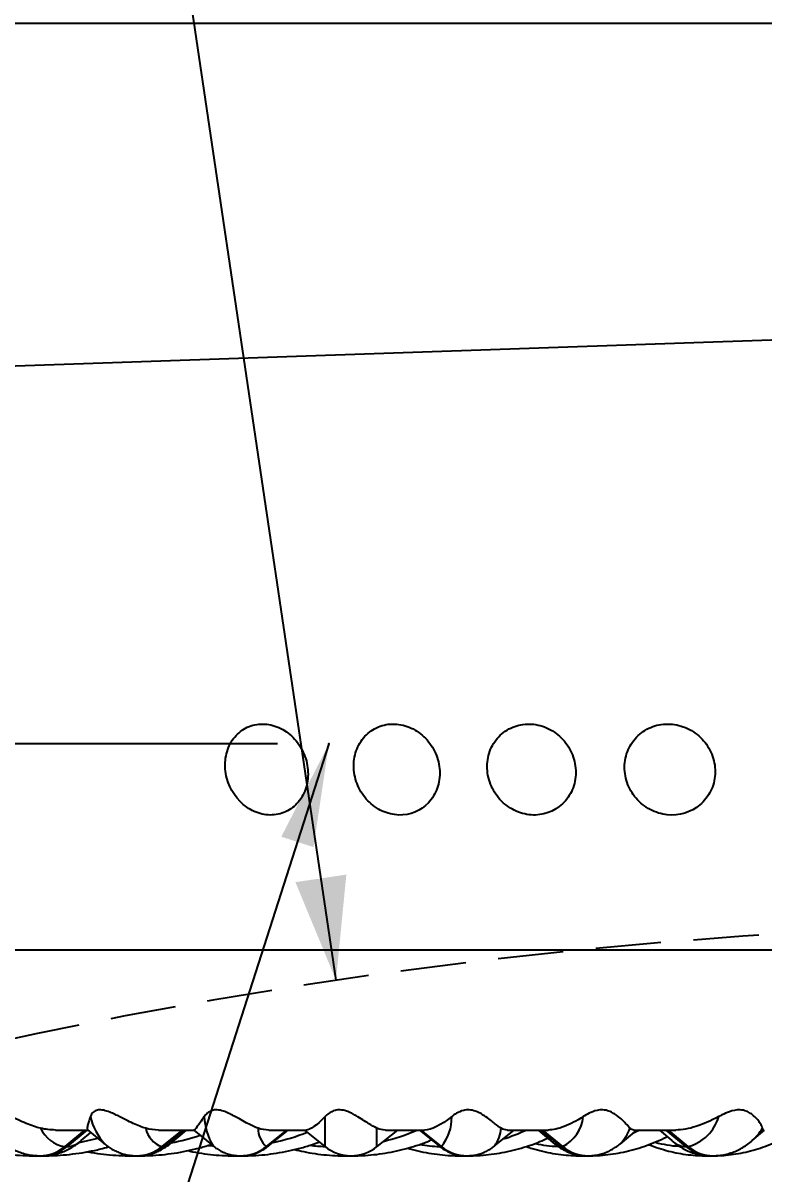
# Model space of a CAD drawing. Header units: millimetres. Extents: x 10 to 412, y 8 to 584.
# Drawn here: x 306.82 to 321.21, y 323.95 to 346.31 of the extents above; entities that cross this region are included whole.
import ezdxf

# ---------------------------------------------------------------- set-up
doc = ezdxf.new("R2010")
doc.units = ezdxf.units.MM
doc.header["$PDSIZE"] = -1
doc.linetypes.add('HIDDEN', pattern=[1.905, 1.27, -0.635])
for name, color, linetype in [('DETAIL', 3, 'Continuous'), ('DIMENSIONS', 2, 'Continuous'), ('HIDDEN', 3, 'HIDDEN'), ('TEXT', 2, 'Continuous')]:
    doc.layers.add(name, color=color, linetype=linetype)
doc.layers.add('OUTLINE', color=7, linetype='Continuous', lineweight=25)
doc.styles.add('SLDTEXTSTYLE0', font='TXT', dxfattribs={"width": 0.75})
doc.dimstyles.new('SLDDIMSTYLE1', dxfattribs={"dimtxt": 3.5, "dimasz": 2, "dimexe": 0, "dimexo": 0.0625, "dimgap": 0.875, "dimtad": 1, "dimrnd": 1e-09, "dimzin": 12, "dimdsep": 46, "dimtxsty": 'SLDTEXTSTYLE0', "dimsah": 1, "dimcen": 0, "dimadec": 0, "dimazin": 3, "dimtfac": 1, "dimtofl": 0, "dimtmove": 0, "dimatfit": 3, "dimfxl": 0, "dimfrac": 2, "dimtolj": 1, "dimtzin": 12, "dimarcsym": 0})
doc.dimstyles.new('SLDDIMSTYLE10', dxfattribs={"dimtxt": 3.5, "dimasz": 2, "dimexe": 0, "dimexo": 0.0625, "dimgap": 0.875, "dimtad": 1, "dimrnd": 1e-09, "dimzin": 12, "dimdsep": 46, "dimtxsty": 'SLDTEXTSTYLE0', "dimsah": 1, "dimcen": 0.09, "dimadec": 0, "dimazin": 3, "dimtol": 1, "dimtp": 1.4, "dimtm": 1.4, "dimtfac": 1, "dimtofl": 0, "dimtmove": 0, "dimatfit": 3, "dimfxl": 0, "dimfrac": 2, "dimtolj": 1, "dimarcsym": 0})
doc.dimstyles.new('SLDDIMSTYLE12', dxfattribs={"dimtxt": 0.18, "dimasz": 2, "dimexe": 0, "dimexo": 0.0625, "dimgap": 0, "dimtad": 0, "dimtih": 1, "dimtoh": 1, "dimdec": 0, "dimrnd": 1e-09, "dimzin": 0, "dimdsep": 46, "dimtxsty": 'Standard', "dimsah": 1, "dimcen": 0.09, "dimadec": 0, "dimazin": 0, "dimtfac": 2, "dimtdec": 0, "dimtofl": 0, "dimtmove": 0, "dimatfit": 3, "dimfxl": 0, "dimfrac": 2, "dimtolj": 1, "dimtzin": 0, "dimarcsym": 0})
doc.dimstyles.new('SLDDIMSTYLE4', dxfattribs={"dimtxt": 3.5, "dimasz": 2, "dimexe": 0, "dimexo": 0.0625, "dimgap": 0.875, "dimtad": 1, "dimrnd": 1e-09, "dimzin": 12, "dimdsep": 46, "dimtxsty": 'SLDTEXTSTYLE0', "dimsah": 1, "dimcen": 0.09, "dimadec": 0, "dimazin": 3, "dimtol": 1, "dimtp": 1.5, "dimtm": 1.5, "dimtfac": 1, "dimtofl": 0, "dimtmove": 0, "dimatfit": 3, "dimfxl": 0, "dimfrac": 2, "dimtolj": 1, "dimarcsym": 0})
doc.dimstyles.new('SLDDIMSTYLE8', dxfattribs={"dimtxt": 3.5, "dimasz": 2, "dimexe": 0, "dimexo": 0.0625, "dimgap": 0.875, "dimtad": 1, "dimrnd": 1e-09, "dimzin": 12, "dimdsep": 46, "dimtxsty": 'SLDTEXTSTYLE0', "dimsah": 1, "dimcen": 0.09, "dimadec": 0, "dimazin": 3, "dimtfac": 1, "dimtofl": 0, "dimtmove": 0, "dimatfit": 3, "dimfxl": 0, "dimfrac": 2, "dimtolj": 1, "dimtzin": 12, "dimarcsym": 0})
doc.dimstyles.new('SLDDIMSTYLE9', dxfattribs={"dimtxt": 3.5, "dimasz": 2, "dimexe": 0, "dimexo": 0.0625, "dimgap": 0.875, "dimtad": 1, "dimrnd": 1e-09, "dimzin": 12, "dimdsep": 46, "dimtxsty": 'SLDTEXTSTYLE0', "dimsah": 1, "dimcen": 0, "dimadec": 0, "dimazin": 3, "dimtfac": 1, "dimtofl": 0, "dimtmove": 0, "dimatfit": 3, "dimfxl": 0, "dimfrac": 2, "dimtolj": 1, "dimtzin": 12, "dimarcsym": 0})

# ---------------------------------------------------------------- blocks, each defined once
blk = doc.blocks.new('_D_1')
at = {"layer": 'DIMENSIONS'}
blk.add_line((312.899, 327.714), (304.925, 381.509), dxfattribs=at)
blk.add_solid([(312.899, 327.714), (313.1, 329.766), (312.111, 329.619)], dxfattribs=at)
at = {"layer": 'DIMENSIONS', "char_height": 3.5, "attachment_point": 1, "rotation": 278.4315, "style": 'SLDTEXTSTYLE0'}
for s, insert in [('R', (309.62, 380.601)), ('100,95', (310.035, 377.798))]:
    blk.add_mtext(s, dxfattribs=dict(at, insert=insert))
blk = doc.blocks.new('_D_4')
at = {"layer": 'DIMENSIONS'}
for p, q in [((316.213, 571.805), (257.7, 571.805)), ((259.7, 324.805), (259.7, 571.805)), ((297.725, 324.805), (257.7, 324.805))]:
    blk.add_line(p, q, dxfattribs=at)
for points in [[(259.7, 571.805), (259.2, 569.805), (260.2, 569.805)], [(259.7, 324.805), (260.2, 326.805), (259.2, 326.805)]]:
    blk.add_solid(points, dxfattribs=at)
at = {"layer": 'DIMENSIONS', "attachment_point": 1, "rotation": 90, "style": 'SLDTEXTSTYLE0'}
for s, insert, char_height in [('±1,50', (256.2, 448.683), 2.5), ('247', (255.188, 439.632), 3.5)]:
    blk.add_mtext(s, dxfattribs=dict(at, insert=insert, char_height=char_height))
blk = doc.blocks.new('_D_19')
at = {"layer": 'DIMENSIONS'}
for p, q in [((311.761, 332.305), (267.15, 332.305)), ((269.15, 324.805), (269.15, 332.305)), ((297.725, 324.805), (267.15, 324.805)), ((269.15, 324.805), (269.15, 316.6))]:
    blk.add_line(p, q, dxfattribs=at)
for points in [[(269.15, 332.305), (268.65, 330.305), (269.65, 330.305)], [(269.15, 324.805), (269.65, 326.805), (268.65, 326.805)]]:
    blk.add_solid(points, dxfattribs=at)
at = {"layer": 'DIMENSIONS', "insert": (264.638, 316.6), "char_height": 3.5, "attachment_point": 1, "rotation": 90, "style": 'SLDTEXTSTYLE0'}
blk.add_mtext('7,5', dxfattribs=at)
blk = doc.blocks.new('_D_32')
at = {"layer": 'DIMENSIONS'}
for q in [(340.05, 340.805), (281.446, 338.767)]:
    blk.add_line((292.079, 339.137), q, dxfattribs=at)
blk.add_solid([(292.079, 339.137), (290.063, 339.567), (290.098, 338.568)], dxfattribs=at)
at = {"layer": 'DIMENSIONS', "insert": (281.289, 343.273), "char_height": 3.5, "attachment_point": 1, "rotation": 1.9917, "style": 'SLDTEXTSTYLE0'}
blk.add_mtext('R48', dxfattribs=at)
blk = doc.blocks.new('_D_34')
at = {"layer": 'DIMENSIONS'}
for p, q in [((297.725, 327.805), (297.725, 305.606)), ((357.675, 327.805), (357.675, 305.606)), ((357.675, 307.606), (297.725, 307.606))]:
    blk.add_line(p, q, dxfattribs=at)
for points in [[(297.725, 307.606), (299.725, 307.106), (299.725, 308.106)], [(357.675, 307.606), (355.675, 308.106), (355.675, 307.106)]]:
    blk.add_solid(points, dxfattribs=at)
at = {"layer": 'DIMENSIONS', "char_height": 3.5, "attachment_point": 1, "style": 'SLDTEXTSTYLE0'}
for s, insert in [('%%c', (319.242, 312.118)), ('59,95', (324.521, 312.171))]:
    blk.add_mtext(s, dxfattribs=dict(at, insert=insert))
blk = doc.blocks.new('_D_40')
at = {"layer": 'DIMENSIONS'}
for p, q in [((292.05, 339.805), (292.05, 299.372)), ((363.35, 339.805), (363.35, 299.372)), ((363.35, 301.372), (292.05, 301.372))]:
    blk.add_line(p, q, dxfattribs=at)
for points in [[(292.05, 301.372), (294.05, 300.872), (294.05, 301.872)], [(363.35, 301.372), (361.35, 301.872), (361.35, 300.872)]]:
    blk.add_solid(points, dxfattribs=at)
at = {"layer": 'DIMENSIONS', "attachment_point": 1, "style": 'SLDTEXTSTYLE0'}
for s, insert, char_height in [('%%c', (315.741, 305.884), 3.5), ('71,3', (321.02, 305.937), 3.5), ('±1,40', (331.364, 304.926), 2.5)]:
    blk.add_mtext(s, dxfattribs=dict(at, insert=insert, char_height=char_height))

msp = doc.modelspace()

# ---------------------------------------------------------------- linework, layer by layer
msp.add_point((312.76119, 332.30517))
at = {"layer": 'DETAIL'}
for p, q in [((292.05013, 346.30517), (363.35013, 346.30517)), ((312.6867, 324.48392), (312.6867, 325.06514)), ((308.01251, 324.80517), (307.63003, 324.48392)), ((308.05951, 324.80517), (307.67703, 324.48392)), ((309.90833, 324.80517), (309.51837, 324.48392)), ((309.93986, 324.80517), (309.5499, 324.48392)), ((311.93955, 324.80517), (311.54508, 324.48392)), ((311.95538, 324.80517), (311.56091, 324.48392)), ((313.69475, 324.48392), (313.69475, 324.83969)), ((314.93096, 324.48392), (314.53649, 324.80517)), ((314.94678, 324.48392), (314.55232, 324.80517)), ((317.2724, 324.48392), (316.88245, 324.80517)), ((317.30393, 324.48392), (316.91398, 324.80517)), ((319.69321, 324.48392), (319.31073, 324.80517)), ((319.7402, 324.48392), (319.35772, 324.80517)), ((307.67703, 324.48392), (307.63003, 324.48392)), ((309.5499, 324.48392), (309.51837, 324.48392)), ((311.56091, 324.48392), (311.54508, 324.48392)), ((314.93096, 324.48392), (314.94678, 324.48392)), ((317.2724, 324.48392), (317.30393, 324.48392)), ((319.69321, 324.48392), (319.7402, 324.48392)), ((313.2118, 324.30545), (313.22237, 324.30517)), ((320.06858, 324.30558), (320.08693, 324.30517))]:
    msp.add_line(p, q, dxfattribs=at)
at = {"layer": 'DETAIL', "flags": 128}
for points in [[(318.80471, 324.80517), (318.74168, 324.77439), (318.66197, 324.73787)], [(308.27374, 324.64348), (308.159, 324.61374), (307.90594, 324.55932)], [(310.51286, 324.48888), (310.50007, 324.48954), (310.40142, 324.49604)], [(311.59074, 324.49608), (311.58533, 324.49206), (311.56091, 324.48392)], [(314.90113, 324.49608), (314.9058, 324.49256), (314.93096, 324.48392)], [(307.01177, 324.31296), (307.01246, 324.31259), (307.0406, 324.30517)], [(308.8645, 324.31674), (308.87369, 324.31259), (308.91087, 324.30517)], [(310.8521, 324.32354), (310.8782, 324.31259), (310.92414, 324.30517)], [(315.20005, 324.33178), (315.25506, 324.31259), (315.31742, 324.30517)]]:
    msp.add_lwpolyline(points, dxfattribs=at)
at = {"layer": 'DETAIL'}
for centre, radius, start, end in [((309.34301, 325.36311), 1.25186, 193.769703, 221.437183), ((311.56852, 325.12193), 1.22898, 182.648327, 210.595573), ((314.27298, 325.04082), 0.87415, 320.426102, 1.59425), ((316.97343, 325.13775), 0.73262, 296.815955, 354.311883), ((319.52689, 325.29602), 0.83965, 284.7176, 344.039587), ((307.72691, 325.10097), 0.62461, 204.728284, 261.077333), ((309.66847, 324.93499), 0.47539, 191.565267, 251.59455), ((311.85111, 324.83335), 0.46449, 179.21823, 228.78844), ((312.93951, 328.24328), 3.76294, 283.511948, 293.981889), ((315.33199, 324.93446), 0.78319, 325.988574, 353.049578), ((315.12194, 327.93814), 3.46181, 287.217988, 295.175557), ((317.81377, 325.13432), 0.85116, 315.212071, 339.747833), ((320.27834, 325.38736), 1.05869, 311.928729, 328.847961), ((307.6576, 324.9064), 0.42293, 272.632814, 313.419203), ((308.90021, 328.79273), 4.30965, 280.678076, 288.365618), ((310.8598, 328.52981), 4.04749, 281.628641, 291.482734), ((319.71345, 324.90832), 0.42488, 226.678698, 267.269144), ((307.14179, 325.06131), 0.75614, 270.085757, 310.217709), ((307.18866, 325.06165), 0.75649, 270.114547, 310.208201), ((309.02136, 325.08551), 0.78034, 270.025103, 309.562758), ((309.05287, 325.08557), 0.7804, 270.049127, 309.561203), ((309.53985, 324.67766), 0.194, 272.970744, 312.003235), ((311.04264, 325.10069), 0.79553, 269.942227, 309.16774), ((311.05864, 325.10019), 0.79503, 270.011802, 309.180467), ((312.81177, 328.08708), 3.60312, 263.326284, 267.965464), ((315.02883, 327.73081), 3.24691, 261.102098, 267.864946), ((315.43325, 325.10026), 0.79509, 230.821088, 269.986643), ((315.44921, 325.10064), 0.79547, 230.830878, 270.049387), ((317.34127, 327.33587), 2.85199, 258.463825, 267.268789), ((317.28289, 324.6787), 0.19506, 228.107355, 266.91898), ((317.76955, 325.08586), 0.78069, 230.44653, 269.94314), ((317.80094, 325.08547), 0.78031, 230.436346, 269.970383), ((319.73556, 326.94712), 2.46342, 255.109759, 265.850347), ((320.18183, 325.06234), 0.75718, 229.810854, 269.866362), ((320.22842, 325.06125), 0.75608, 229.780594, 269.904706), ((313.07032, 324.53657), 0.23147, 235.571483, 268.704336)]:
    msp.add_arc(centre, radius, start, end, dxfattribs=at)
at = {"layer": 'HIDDEN'}
msp.add_arc((327.70013, 227.85991), 100.94525, 74.2800963, 105.7199037, dxfattribs=at)
at = {"layer": 'OUTLINE'}
for p, q in [((293.70631, 328.30517), (361.69396, 328.30517)), ((307.44959, 324.80517), (308.08469, 324.80517)), ((308.07477, 324.80909), (308.40587, 324.5335)), ((309.45283, 324.80517), (310.1348, 324.80517)), ((309.66967, 324.5335), (309.99604, 324.80517)), ((310.13409, 324.80385), (310.51104, 324.49608)), ((311.59074, 324.49608), (311.96932, 324.80517)), ((311.59494, 324.80517), (312.3186, 324.80517)), ((312.6867, 324.48392), (312.29072, 324.80517)), ((314.09072, 324.80517), (313.69475, 324.48392)), ((313.85962, 324.80517), (314.61946, 324.80517)), ((314.52348, 324.80441), (314.90113, 324.49608)), ((315.98083, 324.49608), (316.35885, 324.80471)), ((316.22964, 324.80517), (317.01987, 324.80517)), ((316.82626, 324.80517), (317.15264, 324.5335)), ((318.41644, 324.5335), (318.74169, 324.80424)), ((318.68695, 324.80517), (319.50156, 324.80517)), ((319.1826, 324.80517), (319.42194, 324.59921)), ((320.98517, 324.59921), (321.22415, 324.80485)), ((307.94829, 324.59921), (308.13446, 324.75941)), ((307.95147, 324.60197), (307.94829, 324.59921)), ((319.41868, 324.60204), (319.42194, 324.59921)), ((308.40587, 324.5335), (308.40451, 324.53463)), ((307.0406, 324.30517), (307.14318, 324.30517)), ((307.14318, 324.30517), (307.19018, 324.30517)), ((307.19018, 324.30517), (307.21599, 324.30517)), ((308.91087, 324.30517), (309.022, 324.30517)), ((309.022, 324.30517), (309.05353, 324.30517)), ((309.05353, 324.30517), (309.0815, 324.30517)), ((310.92414, 324.30517), (311.04298, 324.30517)), ((311.04298, 324.30517), (311.0588, 324.30517)), ((311.0588, 324.30517), (311.08871, 324.30517)), ((313.06509, 324.30517), (313.22234, 324.30517)), ((315.31742, 324.30517), (315.43307, 324.30517)), ((315.43307, 324.30517), (315.44889, 324.30517)), ((315.44889, 324.30517), (315.46616, 324.30517)), ((317.66398, 324.30517), (317.76877, 324.30517)), ((317.76877, 324.30517), (317.8003, 324.30517)), ((317.8003, 324.30517), (317.80308, 324.30517)), ((320.08693, 324.30517), (320.18006, 324.30517)), ((320.18006, 324.30517), (320.22706, 324.30517))]:
    msp.add_line(p, q, dxfattribs=at)
at = {"layer": 'OUTLINE', "flags": 128}
msp.add_lwpolyline([(318.41644, 324.5335), (318.41761, 324.53448), (318.41786, 324.53469)], dxfattribs=at)
at = {"layer": 'OUTLINE'}
msp.add_arc((313.19072, 325.10517), 0.8, 230.947466, 309.052534, dxfattribs=at)
for points, knots in [([(312.25628, 331.30908), (312.30761, 331.40575), (312.3398, 331.51493), (312.36235, 331.74133), (312.35259, 331.8603), (312.29296, 332.087), (312.24255, 332.19701), (312.10989, 332.38982), (312.02724, 332.47371), (311.74851, 332.66861), (311.52386, 332.71836), (311.22126, 332.6536), (311.12628, 332.60943), (310.96315, 332.48334), (310.89398, 332.40034), (310.79348, 332.21007), (310.7611, 332.10078), (310.73855, 331.87453), (310.74801, 331.75612), (310.83722, 331.41371), (310.97957, 331.20543), (311.25678, 331.01032), (311.35912, 330.96448), (311.56734, 330.91775), (311.67462, 330.91677), (311.87557, 330.95954), (311.97136, 331.00376), (312.13532, 331.12984), (312.20495, 331.21242), (312.25628, 331.30908)], [0, 0, 0, 0, 0.0625, 0.0625, 0.125, 0.125, 0.1875, 0.1875, 0.25, 0.25, 0.375, 0.375, 0.4375, 0.4375, 0.5, 0.5, 0.5625, 0.5625, 0.625, 0.625, 0.75, 0.75, 0.8125, 0.8125, 0.875, 0.875, 0.9375, 0.9375, 1, 1, 1, 1]), ([(314.69658, 331.16247), (314.77096, 331.24247), (314.82797, 331.33785), (314.9023, 331.5496), (314.91876, 331.66497), (314.90809, 331.89617), (314.88067, 332.01342), (314.78713, 332.22906), (314.72009, 332.32962), (314.55813, 332.49738), (314.46245, 332.56572), (314.25631, 332.66053), (314.14729, 332.68682), (313.92749, 332.69393), (313.82072, 332.67461), (313.62324, 332.59292), (313.53391, 332.53061), (313.38757, 332.37294), (313.32991, 332.2765), (313.25633, 332.06641), (313.2397, 331.95058), (313.25016, 331.71951), (313.27713, 331.6026), (313.37059, 331.38547), (313.4363, 331.28594), (313.59948, 331.11583), (313.69414, 331.04811), (313.89981, 330.95307), (314.00971, 330.9267), (314.33542, 330.91601), (314.54782, 331.00246), (314.69658, 331.16247)], [0, 0, 0, 0, 0.0625, 0.0625, 0.125, 0.125, 0.1875, 0.1875, 0.25, 0.25, 0.3125, 0.3125, 0.375, 0.375, 0.4375, 0.4375, 0.5, 0.5, 0.5625, 0.5625, 0.625, 0.625, 0.6875, 0.6875, 0.75, 0.75, 0.8125, 0.8125, 0.875, 0.875, 1, 1, 1, 1]), ([(317.35712, 331.20095), (317.42988, 331.28607), (317.48416, 331.38548), (317.55108, 331.60275), (317.5629, 331.71955), (317.54186, 331.95071), (317.50863, 332.06651), (317.40341, 332.27662), (317.33038, 332.37306), (317.15719, 332.53072), (317.05623, 332.59301), (316.84093, 332.67467), (316.72809, 332.69396), (316.5025, 332.68678), (316.39388, 332.66045), (316.19492, 332.56562), (316.10599, 332.49727), (315.96272, 332.3295), (315.90774, 332.22894), (315.84138, 332.01333), (315.82934, 331.89603), (315.85009, 331.66493), (315.88282, 331.54946), (315.98807, 331.33782), (316.05975, 331.24235), (316.23442, 331.08245), (316.33438, 331.02075), (316.54933, 330.93889), (316.66315, 330.91961), (316.99754, 330.93014), (317.21158, 331.0307), (317.35712, 331.20095)], [0, 0, 0, 0, 0.0625, 0.0625, 0.125, 0.125, 0.1875, 0.1875, 0.25, 0.25, 0.3125, 0.3125, 0.375, 0.375, 0.4375, 0.4375, 0.5, 0.5, 0.5625, 0.5625, 0.625, 0.625, 0.6875, 0.6875, 0.75, 0.75, 0.8125, 0.8125, 0.875, 0.875, 1, 1, 1, 1]), ([(319.96916, 331.12091), (320.05594, 331.1946), (320.12599, 331.28485), (320.22648, 331.48919), (320.25589, 331.60234), (320.26881, 331.83246), (320.25215, 331.95085), (320.17601, 332.17186), (320.11578, 332.27672), (319.96236, 332.45541), (319.86848, 332.53046), (319.66072, 332.64009), (319.54832, 332.6744), (319.3169, 332.69804), (319.20211, 332.68693), (318.98499, 332.62086), (318.88411, 332.56584), (318.71303, 332.42064), (318.64202, 332.32941), (318.54231, 332.12673), (318.51261, 332.01315), (318.49952, 331.78325), (318.51583, 331.66523), (318.59196, 331.44276), (318.65107, 331.339), (318.80583, 331.15785), (318.89886, 331.08345), (319.10632, 330.97356), (319.21968, 330.93908), (319.56253, 330.90382), (319.7956, 330.97351), (319.96916, 331.12091)], [0, 0, 0, 0, 0.0625, 0.0625, 0.125, 0.125, 0.1875, 0.1875, 0.25, 0.25, 0.3125, 0.3125, 0.375, 0.375, 0.4375, 0.4375, 0.5, 0.5, 0.5625, 0.5625, 0.625, 0.625, 0.6875, 0.6875, 0.75, 0.75, 0.8125, 0.8125, 0.875, 0.875, 1, 1, 1, 1]), ([(307.15958, 324.83969), (307.07357, 324.86071), (306.98055, 324.89197), (306.8303, 324.95332), (306.77826, 324.97621), (306.6676, 325.02698), (306.60904, 325.05498), (306.51416, 325.0989), (306.48128, 325.1139), (306.41026, 325.1441), (306.37213, 325.15936), (306.2928, 325.18466), (306.25116, 325.19401), (306.18458, 325.19806), (306.16014, 325.19368), (306.10477, 325.17324), (306.08899, 325.15175), (306.06737, 325.10871), (306.06331, 325.08658), (306.06236, 325.06513)], [0, 0, 0, 0, 0.25, 0.25, 0.375, 0.375, 0.5, 0.5, 0.5625, 0.5625, 0.625, 0.625, 0.6875, 0.6875, 0.75, 0.75, 0.875, 0.875, 1, 1, 1, 1]), ([(308.12713, 325.06514), (308.1154, 325.03188), (308.0919, 324.96524), (308.07041, 324.8835), (308.06249, 324.82532), (308.074, 324.81686), (308.0785, 324.81355)], [0, 0, 0, 0, 0.23562879, 0.47213694, 0.79331749, 1, 1, 1, 1]), ([(309.20273, 324.83969), (309.12919, 324.86065), (309.04849, 324.89172), (308.91416, 324.95336), (308.86733, 324.97631), (308.76694, 325.02696), (308.71311, 325.05497), (308.62325, 325.09933), (308.59191, 325.11444), (308.52359, 325.14468), (308.48649, 325.1599), (308.40847, 325.1848), (308.36599, 325.19411), (308.29548, 325.19803), (308.26823, 325.19361), (308.20367, 325.17315), (308.18112, 325.15173), (308.14584, 325.10867), (308.13494, 325.08655), (308.12713, 325.06513)], [0, 0, 0, 0, 0.25, 0.25, 0.375, 0.375, 0.5, 0.5, 0.5625, 0.5625, 0.625, 0.625, 0.6875, 0.6875, 0.75, 0.75, 0.875, 0.875, 1, 1, 1, 1]), ([(310.34085, 325.06513), (310.28441, 324.98246), (310.23824, 324.91803), (310.16899, 324.82921), (310.14604, 324.80517), (310.1348, 324.80517)], [0, 0, 0, 0, 0.5, 0.5, 1, 1, 1, 1]), ([(311.38666, 324.83969), (311.32588, 324.86065), (311.25886, 324.89118), (311.1425, 324.9526), (311.10082, 324.97582), (311.01089, 325.02664), (310.96282, 325.05431), (310.87946, 325.09882), (310.84992, 325.11406), (310.78562, 325.1441), (310.75023, 325.1593), (310.67208, 325.18472), (310.62957, 325.19395), (310.55537, 325.19808), (310.52486, 325.19366), (310.45172, 325.17346), (310.42184, 325.15172), (310.3734, 325.10893), (310.3556, 325.08673), (310.34085, 325.06513)], [0, 0, 0, 0, 0.25, 0.25, 0.375, 0.375, 0.5, 0.5, 0.5625, 0.5625, 0.625, 0.625, 0.6875, 0.6875, 0.75, 0.75, 0.875, 0.875, 1, 1, 1, 1]), ([(313.69475, 324.83969), (313.64646, 324.86097), (313.59177, 324.89195), (313.49433, 324.95319), (313.45927, 324.97608), (313.38068, 325.02699), (313.33737, 325.05511), (313.26124, 325.0996), (313.23388, 325.11487), (313.17324, 325.14491), (313.13953, 325.16002), (313.06293, 325.1852), (313.02046, 325.19421), (312.94313, 325.19799), (312.91078, 325.19347), (312.83002, 325.1732), (312.79386, 325.1516), (312.73267, 325.10894), (312.70816, 325.0867), (312.6867, 325.06513)], [0, 0, 0, 0, 0.25, 0.25, 0.375, 0.375, 0.5, 0.5, 0.5625, 0.5625, 0.625, 0.625, 0.6875, 0.6875, 0.75, 0.75, 0.875, 0.875, 1, 1, 1, 1]), ([(316.10942, 324.83969), (316.07518, 324.86082), (316.03339, 324.89211), (315.9548, 324.95364), (315.92594, 324.97655), (315.85979, 325.0272), (315.82238, 325.05527), (315.75452, 325.09954), (315.72991, 325.11467), (315.6733, 325.14491), (315.64128, 325.16005), (315.5682, 325.18485), (315.52488, 325.19415), (315.44568, 325.19801), (315.41077, 325.19357), (315.32145, 325.17315), (315.27927, 325.15151), (315.2054, 325.10867), (315.17468, 325.08657), (315.1468, 325.06513)], [0, 0, 0, 0, 0.25, 0.25, 0.375, 0.375, 0.5, 0.5, 0.5625, 0.5625, 0.625, 0.625, 0.6875, 0.6875, 0.75, 0.75, 0.875, 0.875, 1, 1, 1, 1]), ([(317.70244, 325.06513), (317.56985, 324.98205), (317.44616, 324.91771), (317.21835, 324.82925), (317.11363, 324.80517), (317.01987, 324.80517)], [0, 0, 0, 0, 0.5, 0.5, 1, 1, 1, 1]), ([(318.61231, 324.83969), (318.59205, 324.86079), (318.56412, 324.89207), (318.50562, 324.95335), (318.48336, 324.97614), (318.43024, 325.02637), (318.3998, 325.05383), (318.34019, 325.09843), (318.31814, 325.11371), (318.26644, 325.14408), (318.23719, 325.15911), (318.166, 325.18453), (318.12361, 325.1939), (318.04189, 325.1981), (318.00492, 325.19374), (317.90803, 325.17341), (317.86033, 325.15195), (317.7737, 325.10876), (317.73668, 325.08659), (317.70244, 325.06513)], [0, 0, 0, 0, 0.25, 0.25, 0.375, 0.375, 0.5, 0.5, 0.5625, 0.5625, 0.625, 0.625, 0.6875, 0.6875, 0.75, 0.75, 0.875, 0.875, 1, 1, 1, 1]), ([(320.33417, 325.06513), (320.17843, 324.98224), (320.03059, 324.91788), (319.7525, 324.82928), (319.62143, 324.80517), (319.50156, 324.80517)], [0, 0, 0, 0, 0.5, 0.5, 1, 1, 1, 1]), ([(321.18436, 324.83969), (321.17819, 324.86081), (321.16431, 324.8921), (321.126, 324.95344), (321.11032, 324.97626), (321.06995, 325.0266), (321.04561, 325.05421), (320.9948, 325.09884), (320.97558, 325.1141), (320.92926, 325.14432), (320.90238, 325.15932), (320.83452, 325.18466), (320.79285, 325.19398), (320.7101, 325.19808), (320.67146, 325.19369), (320.56835, 325.17332), (320.51526, 325.15187), (320.41738, 325.10873), (320.37446, 325.08658), (320.33417, 325.06513)], [0, 0, 0, 0, 0.25, 0.25, 0.375, 0.375, 0.5, 0.5, 0.5625, 0.5625, 0.625, 0.625, 0.6875, 0.6875, 0.75, 0.75, 0.875, 0.875, 1, 1, 1, 1]), ([(306.38461, 324.60049), (306.38913, 324.59631), (306.42169, 324.56619), (306.48887, 324.51681), (306.58531, 324.45467), (306.68619, 324.40323), (306.79388, 324.36053), (306.90823, 324.32879), (307.02642, 324.30877), (307.10506, 324.30634), (307.14318, 324.30517)], [0, 0, 0, 0, 0.024138747, 0.173901635, 0.31619638, 0.453000191, 0.585887024, 0.729256038, 0.868761759, 1, 1, 1, 1]), ([(307.19018, 324.30517), (307.23047, 324.30647), (307.30964, 324.30904), (307.4255, 324.32909), (307.53634, 324.35959), (307.64259, 324.40112), (307.7442, 324.4525), (307.84047, 324.51391), (307.91058, 324.56551), (307.94604, 324.59812), (307.95383, 324.60529)], [0, 0, 0, 0, 0.13744956, 0.27008468, 0.4027229, 0.53650959, 0.67273235, 0.81291773, 0.95887781, 1, 1, 1, 1]), ([(313.22234, 324.30517), (313.26638, 324.30561), (313.38517, 324.30679), (313.57847, 324.31923), (313.80149, 324.34564), (314.02297, 324.38486), (314.24243, 324.43638), (314.45903, 324.50101), (314.63063, 324.56034), (314.72836, 324.60225), (314.75638, 324.61426)], [0, 0, 0, 0, 0.08420029, 0.22710976, 0.37002348, 0.51297093, 0.65599425, 0.79912595, 0.94240412, 1, 1, 1, 1]), ([(315.46616, 324.30517), (315.5088, 324.30562), (315.62299, 324.30683), (315.80848, 324.31939), (316.02186, 324.34584), (316.23373, 324.38514), (316.44363, 324.43681), (316.65089, 324.50119), (316.84142, 324.57126), (316.96076, 324.62532), (317.01358, 324.64925)], [0, 0, 0, 0, 0.080539021, 0.215628709, 0.350721521, 0.485875175, 0.621151297, 0.756602607, 0.892283472, 1, 1, 1, 1]), ([(317.80308, 324.30517), (317.84423, 324.30563), (317.95332, 324.30688), (318.13012, 324.31956), (318.33271, 324.34617), (318.53383, 324.3855), (318.73296, 324.43737), (318.92982, 324.50131), (319.12333, 324.57869), (319.25714, 324.6379), (319.32491, 324.67454), (319.33075, 324.6777)], [0, 0, 0, 0, 0.07838138, 0.20780754, 0.33724254, 0.46677616, 0.59650536, 0.72651771, 0.85688998, 0.98768421, 1, 1, 1, 1]), ([(319.41645, 324.6056), (319.43453, 324.58968), (319.48084, 324.54889), (319.56342, 324.491), (319.66165, 324.43311), (319.76753, 324.38395), (319.88061, 324.34486), (320.00003, 324.31806), (320.10037, 324.30651), (320.16026, 324.3055), (320.18006, 324.30517)], [0, 0, 0, 0, 0.09296775, 0.23814099, 0.3767411, 0.5105637, 0.65542507, 0.79571307, 0.9324405, 1, 1, 1, 1]), ([(320.22706, 324.30517), (320.26735, 324.30647), (320.34652, 324.30904), (320.46238, 324.32909), (320.57322, 324.35959), (320.67947, 324.40112), (320.78109, 324.45249), (320.87731, 324.51394), (320.94565, 324.56403), (320.97948, 324.59505), (320.98559, 324.60066)], [0, 0, 0, 0, 0.13868597, 0.27251629, 0.40634972, 0.54134034, 0.67879167, 0.82023836, 0.9675139, 1, 1, 1, 1]), ([(320.23385, 324.30555), (320.26727, 324.30598), (320.36473, 324.30724), (320.52596, 324.31987), (320.71676, 324.34655), (320.90607, 324.38605), (321.09348, 324.43797), (321.27866, 324.50209), (321.46078, 324.57927), (321.59759, 324.64463), (321.67201, 324.68782), (321.68837, 324.69732)], [0, 0, 0, 0, 0.06648614, 0.19386857, 0.3212675, 0.44883185, 0.57670897, 0.70503755, 0.83393162, 0.96349151, 1, 1, 1, 1]), ([(306.27894, 324.36839), (306.3352, 324.35925), (306.47219, 324.33698), (306.69182, 324.31635), (306.88969, 324.30616), (307.006, 324.30539), (307.0406, 324.30517)], [0, 0, 0, 0, 0.22335964, 0.54386217, 0.86432456, 1, 1, 1, 1]), ([(307.21599, 324.30517), (307.26316, 324.30559), (307.39203, 324.30676), (307.60238, 324.31903), (307.84626, 324.34517), (308.08839, 324.38466), (308.29955, 324.42863), (308.42848, 324.4646), (308.47857, 324.47857)], [0, 0, 0, 0, 0.11075198, 0.30258466, 0.49442633, 0.68627481, 0.87813641, 1, 1, 1, 1]), ([(308.07295, 324.38398), (308.07719, 324.38307), (308.15973, 324.36538), (308.32263, 324.3424), (308.56105, 324.31648), (308.7575, 324.30635), (308.87413, 324.30545), (308.91087, 324.30517)], [0, 0, 0, 0, 0.015421206, 0.300082645, 0.58464812, 0.869137279, 1, 1, 1, 1]), ([(308.40158, 324.53745), (308.40321, 324.53596), (308.42784, 324.5134), (308.48307, 324.47374), (308.56701, 324.42122), (308.65763, 324.37749), (308.75628, 324.34181), (308.86223, 324.31685), (308.95288, 324.30626), (309.00607, 324.30542), (309.022, 324.30517)], [0, 0, 0, 0, 0.01115058, 0.16910292, 0.32158989, 0.47046152, 0.61697932, 0.77678115, 0.93310306, 1, 1, 1, 1]), ([(309.05353, 324.30517), (309.088, 324.30629), (309.15827, 324.30857), (309.26198, 324.32697), (309.36245, 324.35594), (309.45704, 324.39494), (309.54472, 324.44253), (309.61631, 324.48985), (309.65496, 324.52244), (309.67001, 324.53512)], [0, 0, 0, 0, 0.145631714, 0.296911542, 0.447001965, 0.596993085, 0.748130213, 0.901956889, 1, 1, 1, 1]), ([(309.0815, 324.30517), (309.12783, 324.3056), (309.25402, 324.30677), (309.45986, 324.31904), (309.69818, 324.34539), (309.935, 324.38433), (310.16936, 324.43657), (310.34922, 324.48409), (310.44951, 324.51818), (310.47384, 324.52645)], [0, 0, 0, 0, 0.098298041, 0.267747918, 0.437205124, 0.606672948, 0.776164156, 0.945696507, 1, 1, 1, 1]), ([(310.0167, 324.4046), (310.04861, 324.39727), (310.15643, 324.37249), (310.34253, 324.34344), (310.57412, 324.31745), (310.7683, 324.30649), (310.88501, 324.3055), (310.92414, 324.30517)], [0, 0, 0, 0, 0.10716314, 0.36209714, 0.61687365, 0.87152909, 1, 1, 1, 1]), ([(310.50825, 324.49976), (310.52057, 324.48938), (310.55498, 324.46039), (310.62085, 324.41815), (310.70393, 324.37524), (310.79346, 324.34149), (310.89033, 324.31728), (310.97438, 324.30641), (311.02648, 324.30547), (311.04298, 324.30517)], [0, 0, 0, 0, 0.09042062, 0.25247183, 0.41474794, 0.5771358, 0.73955832, 0.91752777, 1, 1, 1, 1]), ([(311.0588, 324.30517), (311.09229, 324.30634), (311.15933, 324.30868), (311.25738, 324.32734), (311.35055, 324.35597), (311.4372, 324.39395), (311.51541, 324.43978), (311.56754, 324.4757), (311.59092, 324.49661), (311.59368, 324.49907)], [0, 0, 0, 0, 0.16748638, 0.33535998, 0.49980799, 0.66147854, 0.82096413, 0.97886942, 1, 1, 1, 1]), ([(311.08871, 324.30517), (311.13399, 324.3056), (311.2568, 324.30679), (311.45692, 324.31912), (311.68829, 324.34549), (311.91812, 324.38457), (312.14573, 324.43641), (312.36582, 324.49816), (312.50799, 324.54882), (312.57658, 324.57325)], [0, 0, 0, 0, 0.089589506, 0.243003014, 0.396422759, 0.549861848, 0.703345004, 0.856892615, 1, 1, 1, 1]), ([(312.09484, 324.42685), (312.15342, 324.41249), (312.28511, 324.3802), (312.4926, 324.34488), (312.71597, 324.31855), (312.90707, 324.30667), (313.02349, 324.30556), (313.06509, 324.30517)], [0, 0, 0, 0, 0.18401009, 0.41373023, 0.64320682, 0.87249855, 1, 1, 1, 1]), ([(314.29259, 324.45354), (314.30536, 324.44949), (314.38736, 324.4235), (314.54134, 324.38768), (314.75381, 324.34689), (314.9678, 324.32012), (315.15587, 324.30696), (315.27246, 324.30567), (315.31742, 324.30517)], [0, 0, 0, 0, 0.038435507, 0.246882159, 0.454889848, 0.662533467, 0.869892824, 1, 1, 1, 1]), ([(314.89904, 324.49902), (314.91453, 324.48628), (314.95246, 324.45509), (315.02253, 324.41146), (315.10663, 324.36977), (315.1969, 324.33744), (315.29417, 324.31482), (315.37375, 324.30597), (315.42115, 324.30533), (315.43307, 324.30517)], [0, 0, 0, 0, 0.11203805, 0.27444001, 0.43707956, 0.59981136, 0.76257415, 0.94030091, 1, 1, 1, 1]), ([(315.44889, 324.30517), (315.48238, 324.30634), (315.54942, 324.30868), (315.64747, 324.32734), (315.74064, 324.35597), (315.82729, 324.39395), (315.9055, 324.43978), (315.95776, 324.47579), (315.98125, 324.49682), (315.98413, 324.4994)], [0, 0, 0, 0, 0.16733277, 0.33505232, 0.49934829, 0.66087058, 0.82021097, 0.97797144, 1, 1, 1, 1]), ([(316.59393, 324.48553), (316.63275, 324.47211), (316.73725, 324.43599), (316.91062, 324.3911), (317.11273, 324.34964), (317.31615, 324.32175), (317.50009, 324.30729), (317.61609, 324.30579), (317.66398, 324.30517)], [0, 0, 0, 0, 0.112193804, 0.301931093, 0.491029331, 0.679586042, 0.867724426, 1, 1, 1, 1]), ([(317.15141, 324.53594), (317.16126, 324.52733), (317.1946, 324.49822), (317.26008, 324.45349), (317.34652, 324.40407), (317.43903, 324.36363), (317.53918, 324.33189), (317.64327, 324.31162), (317.72163, 324.3055), (317.76236, 324.30521), (317.76877, 324.30517)], [0, 0, 0, 0, 0.065655818, 0.222082135, 0.373783238, 0.522377424, 0.66896545, 0.828187004, 0.972958793, 1, 1, 1, 1]), ([(317.8003, 324.30517), (317.83477, 324.30629), (317.90504, 324.30857), (318.00875, 324.32697), (318.10922, 324.35594), (318.2038, 324.39494), (318.29151, 324.44252), (318.36428, 324.49071), (318.40399, 324.52423), (318.42011, 324.53783)], [0, 0, 0, 0, 0.14460802, 0.29482328, 0.44385906, 0.59279682, 0.74286978, 0.89561478, 1, 1, 1, 1]), ([(318.97769, 324.52265), (318.97927, 324.52196), (319.04198, 324.49443), (319.16905, 324.45157), (319.35809, 324.39523), (319.54912, 324.35317), (319.74105, 324.32381), (319.92051, 324.30776), (320.03587, 324.30596), (320.08693, 324.30517)], [0, 0, 0, 0, 0.004480679, 0.178323994, 0.35113331, 0.523016279, 0.69411498, 0.864598619, 1, 1, 1, 1])]:
    msp.add_open_spline(points, degree=3, knots=knots, dxfattribs=at)
for points in [[(312.6867, 325.06513), (312.51888, 324.89655), (312.39637, 324.80517), (312.3186, 324.80517)], [(315.1468, 325.06513), (314.9298, 324.89828), (314.75318, 324.80517), (314.61946, 324.80517)], [(307.44959, 324.80517), (307.3494, 324.80517), (307.25299, 324.81686), (307.15958, 324.83969)], [(309.45283, 324.80517), (309.366, 324.80517), (309.2828, 324.81687), (309.20273, 324.83969)], [(311.59494, 324.80517), (311.52235, 324.80517), (311.453, 324.81682), (311.38666, 324.83969)], [(313.85962, 324.80517), (313.80176, 324.80517), (313.74684, 324.81673), (313.69475, 324.83969)], [(316.22964, 324.80517), (316.1863, 324.80517), (316.1465, 324.81681), (316.10942, 324.83969)], [(318.68695, 324.80517), (318.65888, 324.80517), (318.63427, 324.81682), (318.61231, 324.83969)], [(321.21286, 324.80517), (321.20027, 324.80517), (321.19104, 324.81682), (321.18436, 324.83969)]]:
    msp.add_open_spline(points, degree=3, dxfattribs=at)

# ---------------------------------------------------------------- dimensions: what is measured, and where the dimension line sits
at = {"layer": 'DIMENSIONS'}
for base, p2, dimstyle, picture, middle in [((259.70013, 571.80517), (317.21269, 571.80517), 'SLDDIMSTYLE4', '_D_4', (259.70013, 448.30517)), ((269.14952, 332.30517), (312.76119, 332.30517), 'SLDDIMSTYLE8', '_D_19', (269.14952, 319.83272))]:
    dim = msp.add_linear_dim(base=base, p1=(298.72494, 324.80517), p2=p2, angle=90, dimstyle=dimstyle, dxfattribs=at)
    dim.commit()
    dim.dimension.update_dxf_attribs({"geometry": picture, "text_midpoint": middle, "dimtype": 160})
for center, mpoint, dimstyle, picture, middle in [((327.70013, 227.85991), (312.89877, 327.71413), 'SLDDIMSTYLE1', '_D_1', (306.40375, 371.5314)), ((340.05013, 340.80517), (292.07913, 339.13697), 'SLDDIMSTYLE9', '_D_32', (285.37645, 338.9039))]:
    dim = msp.add_radius_dim(center=center, mpoint=mpoint, dimstyle=dimstyle, dxfattribs=at)
    dim.commit()
    dim.dimension.update_dxf_attribs({"geometry": picture, "text_midpoint": middle, "dimtype": 164})
for base, p1, p2, dimstyle, picture, middle in [((292.05013, 301.37206), (363.35013, 340.80517), (292.05013, 340.80517), 'SLDDIMSTYLE10', '_D_40', (327.70013, 301.37206)), ((297.72494, 307.60587), (357.67533, 328.80517), (297.72494, 328.80517), 'SLDDIMSTYLE8', '_D_34', (327.70013, 307.60587))]:
    dim = msp.add_linear_dim(base=base, p1=p1, p2=p2, text='%%c<>', dimstyle=dimstyle, dxfattribs=at)
    dim.commit()
    dim.dimension.update_dxf_attribs({"geometry": picture, "text_midpoint": middle, "dimtype": 160})

# ---------------------------------------------------------------- leaders
at = {"layer": 'TEXT'}
msp.add_leader([(312.76119, 332.30517), (301.36281, 296.80759)], dimstyle='SLDDIMSTYLE12', dxfattribs=at)

doc.saveas('drawing.dxf')
